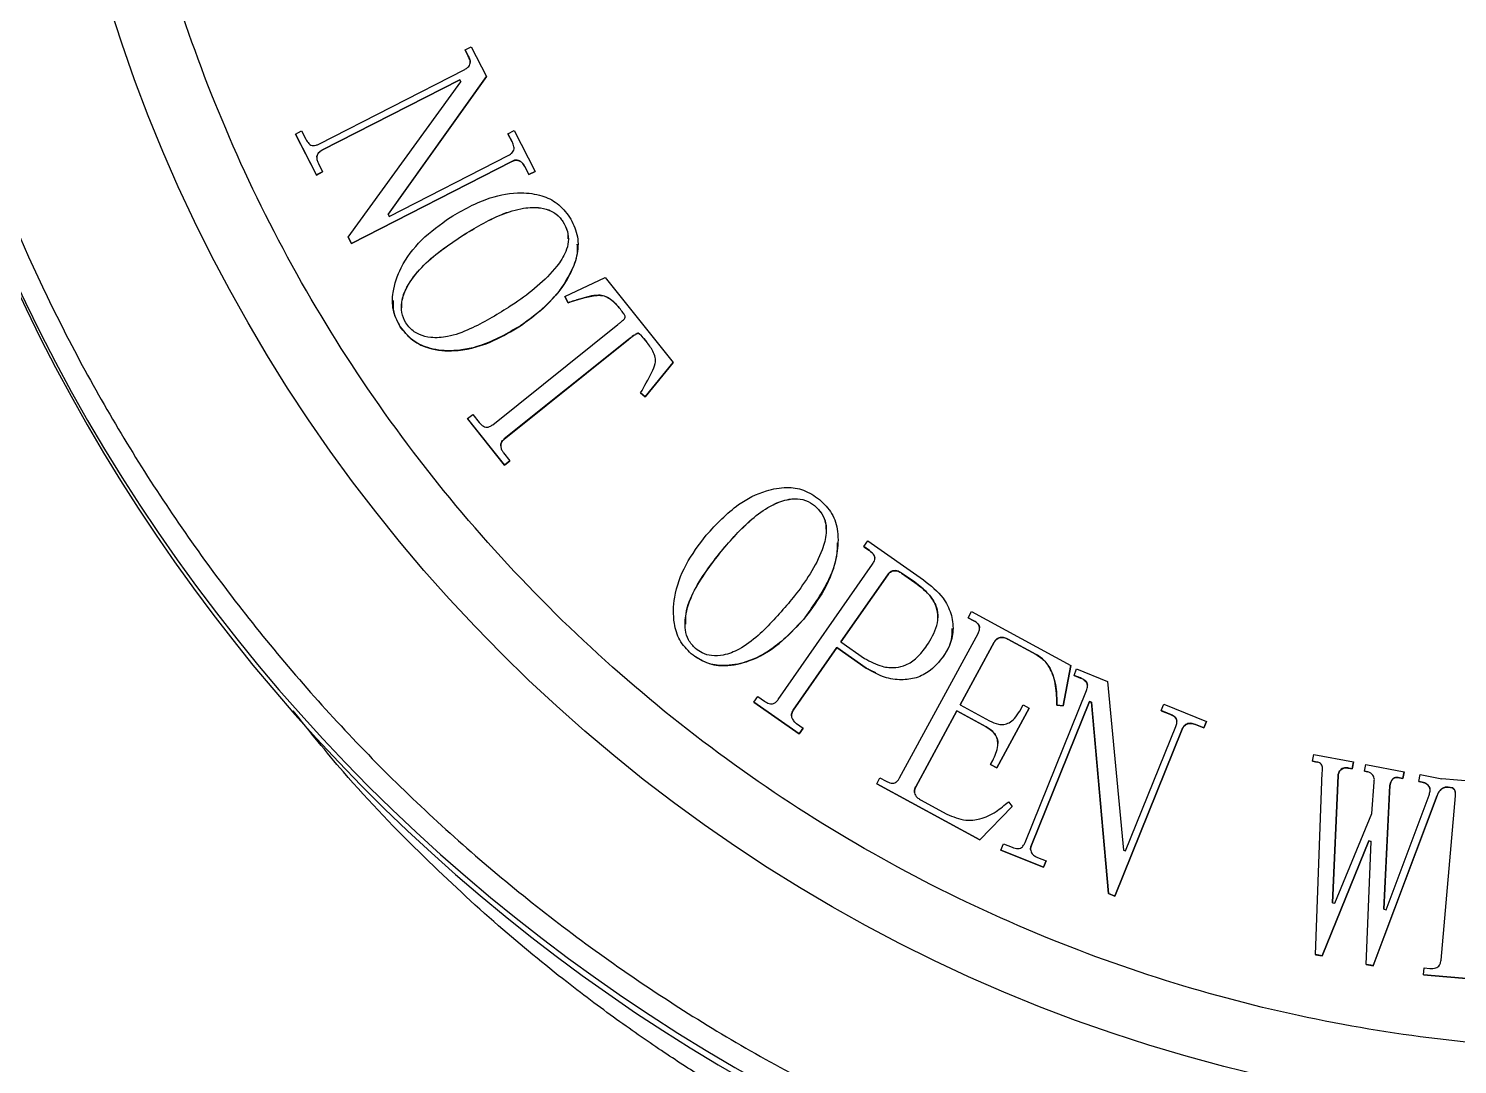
# Model space of a CAD drawing. Header units: millimetres. Extents: x 2180 to 4616, y 795 to 2518.
# Drawn here: x 3681.1 to 3745.8, y 2176.9 to 2223.8 of the extents above; entities that cross this region are included whole.
import ezdxf

# ---------------------------------------------------------------- set-up
doc = ezdxf.new("R2010")
doc.units = ezdxf.units.MM

msp = doc.modelspace()

# ---------------------------------------------------------------- linework, layer by layer
at = {"color": 7, "linetype": 'Continuous', "lineweight": 25}
for p, q in [((3700.866, 2222.848), (3701.144, 2222.99)), ((3701.144, 2222.99), (3701.829, 2221.649)), ((3701.009, 2222.57), (3700.866, 2222.848)), ((3700.866, 2222.848), (3700.866, 2222.846)), ((3700.866, 2222.846), (3701.009, 2222.568)), ((3701.009, 2222.57), (3701.009, 2222.568)), ((3694.24, 2218.583), (3700.851, 2221.965)), ((3701.829, 2221.649), (3697.381, 2215.406)), ((3697.382, 2215.405), (3701.829, 2221.647)), ((3701.829, 2221.649), (3701.829, 2221.647)), ((3700.624, 2221.499), (3694.382, 2218.305)), ((3694.382, 2218.303), (3700.624, 2221.497)), ((3695.58, 2214.368), (3700.672, 2221.407)), ((3700.672, 2221.407), (3700.624, 2221.499)), ((3700.624, 2221.499), (3700.624, 2221.497)), ((3700.624, 2221.497), (3700.671, 2221.406)), ((3693.192, 2219.037), (3693.469, 2219.18)), ((3694.137, 2217.188), (3693.192, 2219.037)), ((3693.192, 2219.037), (3693.192, 2219.035)), ((3693.192, 2219.035), (3694.137, 2217.186)), ((3693.469, 2219.18), (3693.658, 2218.81)), ((3702.806, 2219.057), (3703.083, 2219.199)), ((3702.995, 2218.687), (3702.806, 2219.057)), ((3702.806, 2219.057), (3702.806, 2219.054)), ((3702.806, 2219.054), (3702.995, 2218.685)), ((3703.083, 2219.199), (3704.029, 2217.35)), ((3702.995, 2218.687), (3702.995, 2218.685)), ((3694.382, 2218.305), (3694.382, 2218.303)), ((3702.981, 2217.804), (3695.723, 2214.09)), ((3695.723, 2214.088), (3702.981, 2217.802)), ((3697.43, 2215.314), (3702.839, 2218.082)), ((3702.981, 2217.804), (3702.981, 2217.802)), ((3694.415, 2217.331), (3694.137, 2217.188)), ((3694.137, 2217.186), (3694.415, 2217.328)), ((3694.137, 2217.188), (3694.137, 2217.186)), ((3694.226, 2217.7), (3694.415, 2217.331)), ((3694.415, 2217.331), (3694.415, 2217.328)), ((3703.752, 2217.207), (3703.563, 2217.577)), ((3703.563, 2217.577), (3703.563, 2217.575)), ((3703.563, 2217.575), (3703.752, 2217.205)), ((3704.029, 2217.35), (3703.752, 2217.207)), ((3703.752, 2217.205), (3704.029, 2217.348)), ((3703.752, 2217.207), (3703.752, 2217.205)), ((3704.029, 2217.35), (3704.029, 2217.348)), ((3697.381, 2215.406), (3697.43, 2215.314)), ((3695.723, 2214.09), (3695.58, 2214.368)), ((3695.58, 2214.368), (3695.58, 2214.366)), ((3695.58, 2214.366), (3695.723, 2214.088)), ((3695.723, 2214.09), (3695.723, 2214.088)), ((3705.974, 2214.052), (3705.974, 2214.054)), ((3705.378, 2211.682), (3707.206, 2212.549)), ((3707.206, 2212.549), (3710.285, 2208.706)), ((3697.581, 2211.51), (3697.581, 2211.508)), ((3705.532, 2211.407), (3705.378, 2211.682)), ((3705.378, 2211.682), (3705.378, 2211.68)), ((3705.378, 2211.68), (3705.532, 2211.405)), ((3705.532, 2211.407), (3705.532, 2211.405)), ((3707.896, 2211.108), (3707.896, 2211.106)), ((3702.119, 2205.884), (3707.782, 2210.421)), ((3708.262, 2209.741), (3702.639, 2205.237)), ((3702.639, 2205.235), (3708.262, 2209.738)), ((3708.262, 2209.741), (3708.262, 2209.738)), ((3709.094, 2209.612), (3709.094, 2209.609)), ((3710.285, 2208.706), (3709.007, 2207.152)), ((3709.007, 2207.149), (3710.285, 2208.704)), ((3710.285, 2208.706), (3710.285, 2208.704)), ((3709.007, 2207.152), (3708.805, 2207.321)), ((3708.805, 2207.321), (3708.805, 2207.319)), ((3708.805, 2207.319), (3709.007, 2207.149)), ((3709.007, 2207.152), (3709.007, 2207.149)), ((3700.969, 2206.158), (3701.211, 2206.352)), ((3702.654, 2204.054), (3700.969, 2206.158)), ((3700.969, 2206.158), (3700.969, 2206.155)), ((3700.969, 2206.155), (3702.654, 2204.052)), ((3701.211, 2206.352), (3701.504, 2205.988)), ((3702.639, 2205.237), (3702.639, 2205.235)), ((3702.606, 2204.613), (3702.897, 2204.249)), ((3702.897, 2204.249), (3702.654, 2204.054)), ((3702.654, 2204.052), (3702.897, 2204.246)), ((3702.897, 2204.249), (3702.897, 2204.246)), ((3702.654, 2204.054), (3702.654, 2204.052)), ((3717.74, 2200.531), (3717.74, 2200.533)), ((3718.903, 2200.365), (3719.082, 2200.623)), ((3719.159, 2200.185), (3718.903, 2200.365)), ((3718.903, 2200.365), (3718.903, 2200.362)), ((3718.903, 2200.362), (3719.159, 2200.183)), ((3719.082, 2200.623), (3721.611, 2198.858)), ((3719.159, 2200.185), (3719.159, 2200.183)), ((3715.032, 2193.445), (3719.307, 2199.573)), ((3719.993, 2199.095), (3717.87, 2196.053)), ((3717.871, 2196.053), (3719.993, 2199.093)), ((3719.993, 2199.093), (3719.993, 2199.095)), ((3721.216, 2198.75), (3720.617, 2199.168)), ((3720.617, 2199.166), (3720.617, 2199.168)), ((3720.617, 2199.166), (3721.216, 2198.748)), ((3721.216, 2198.748), (3721.216, 2198.75)), ((3710.299, 2197.481), (3710.299, 2197.479)), ((3723.634, 2197.149), (3723.784, 2197.423)), ((3723.863, 2197.024), (3723.634, 2197.149)), ((3723.634, 2197.149), (3723.634, 2197.147)), ((3723.634, 2197.147), (3723.863, 2197.022)), ((3723.784, 2197.423), (3728.269, 2194.988)), ((3723.863, 2197.024), (3723.863, 2197.022)), ((3720.525, 2189.893), (3724.077, 2196.435)), ((3722.943, 2196.655), (3722.943, 2196.657)), ((3717.691, 2195.795), (3715.718, 2192.967)), ((3715.718, 2192.965), (3717.691, 2195.793)), ((3719.018, 2194.869), (3717.691, 2195.795)), ((3717.691, 2195.795), (3717.691, 2195.793)), ((3717.691, 2195.793), (3719.018, 2194.866)), ((3717.87, 2196.053), (3718.941, 2195.306)), ((3724.809, 2196.038), (3723.27, 2193.2)), ((3723.271, 2193.2), (3724.809, 2196.036)), ((3724.809, 2196.038), (3724.809, 2196.036)), ((3726.699, 2195.485), (3725.418, 2196.18)), ((3725.418, 2196.18), (3725.418, 2196.178)), ((3725.418, 2196.178), (3726.699, 2195.483)), ((3726.699, 2195.485), (3726.699, 2195.483)), ((3719.018, 2194.869), (3719.018, 2194.866)), ((3719.018, 2194.866), (3719.438, 2194.666)), ((3728.269, 2194.988), (3727.926, 2193.16)), ((3727.926, 2193.158), (3728.269, 2194.986)), ((3728.269, 2194.988), (3728.269, 2194.986)), ((3728.419, 2194.537), (3728.536, 2194.826)), ((3728.708, 2194.419), (3728.419, 2194.537)), ((3728.419, 2194.537), (3728.419, 2194.535)), ((3728.419, 2194.535), (3728.708, 2194.417)), ((3728.536, 2194.826), (3729.933, 2194.261)), ((3726.203, 2186.972), (3728.985, 2193.859)), ((3728.708, 2194.419), (3728.708, 2194.417)), ((3729.933, 2194.261), (3730.657, 2186.629)), ((3713.927, 2193.324), (3714.108, 2193.582)), ((3715.984, 2191.887), (3713.927, 2193.324)), ((3713.927, 2193.324), (3713.927, 2193.322)), ((3713.927, 2193.322), (3715.984, 2191.884)), ((3714.108, 2193.582), (3714.406, 2193.372)), ((3723.27, 2193.2), (3724.595, 2192.48)), ((3725.961, 2192.923), (3726.111, 2193.198)), ((3726.111, 2193.198), (3726.385, 2193.05)), ((3729.118, 2193.356), (3726.492, 2186.854)), ((3726.492, 2186.852), (3729.118, 2193.354)), ((3727.926, 2193.16), (3727.646, 2193.193)), ((3727.646, 2193.193), (3727.646, 2193.191)), ((3727.646, 2193.191), (3727.926, 2193.158)), ((3727.926, 2193.16), (3727.926, 2193.158)), ((3729.214, 2193.317), (3729.118, 2193.356)), ((3729.118, 2193.356), (3729.118, 2193.354)), ((3729.118, 2193.354), (3729.214, 2193.315)), ((3729.975, 2184.664), (3729.214, 2193.317)), ((3729.214, 2193.317), (3729.214, 2193.315)), ((3729.214, 2193.315), (3729.975, 2184.662)), ((3732.368, 2192.94), (3732.485, 2193.229)), ((3732.485, 2193.229), (3734.412, 2192.451)), ((3715.718, 2192.967), (3715.718, 2192.965)), ((3723.119, 2192.927), (3721.257, 2189.496)), ((3721.257, 2189.494), (3723.119, 2192.925)), ((3724.445, 2192.206), (3723.119, 2192.927)), ((3723.119, 2192.927), (3723.119, 2192.925)), ((3723.119, 2192.925), (3724.445, 2192.204)), ((3726.385, 2193.05), (3724.919, 2190.351)), ((3724.919, 2190.349), (3726.385, 2193.048)), ((3726.385, 2193.05), (3726.385, 2193.048)), ((3732.753, 2192.786), (3732.368, 2192.94)), ((3732.368, 2192.94), (3732.368, 2192.938)), ((3732.368, 2192.938), (3732.753, 2192.784)), ((3732.753, 2192.786), (3732.753, 2192.784)), ((3715.865, 2192.355), (3716.165, 2192.145)), ((3716.165, 2192.145), (3715.984, 2191.887)), ((3715.984, 2191.884), (3716.165, 2192.143)), ((3715.984, 2191.887), (3715.984, 2191.884)), ((3716.165, 2192.145), (3716.165, 2192.143)), ((3724.445, 2192.206), (3724.445, 2192.204)), ((3733.319, 2192.108), (3730.264, 2184.547)), ((3730.264, 2184.544), (3733.319, 2192.105)), ((3730.754, 2186.591), (3733.031, 2192.225)), ((3733.319, 2192.108), (3733.319, 2192.105)), ((3734.294, 2192.162), (3733.909, 2192.318)), ((3733.909, 2192.318), (3733.909, 2192.315)), ((3733.909, 2192.315), (3734.294, 2192.159)), ((3734.412, 2192.451), (3734.294, 2192.162)), ((3734.294, 2192.159), (3734.412, 2192.448)), ((3734.294, 2192.162), (3734.294, 2192.159)), ((3734.412, 2192.451), (3734.412, 2192.448)), ((3724.645, 2190.5), (3724.745, 2190.683)), ((3739.218, 2190.652), (3739.278, 2190.958)), ((3739.422, 2190.613), (3739.218, 2190.652)), ((3739.218, 2190.652), (3739.218, 2190.65)), ((3739.218, 2190.65), (3739.422, 2190.611)), ((3739.278, 2190.958), (3741.066, 2190.617)), ((3739.422, 2190.613), (3739.422, 2190.611)), ((3741.066, 2190.617), (3741.006, 2190.311)), ((3741.006, 2190.309), (3741.066, 2190.615)), ((3741.066, 2190.617), (3741.066, 2190.615)), ((3724.919, 2190.351), (3724.645, 2190.5)), ((3724.645, 2190.5), (3724.645, 2190.497)), ((3724.645, 2190.497), (3724.919, 2190.349)), ((3724.919, 2190.351), (3724.919, 2190.349)), ((3739.347, 2181.896), (3739.652, 2190.145)), ((3740.366, 2190.01), (3740.112, 2184.239)), ((3740.112, 2184.239), (3740.366, 2190.008)), ((3740.366, 2190.01), (3740.366, 2190.008)), ((3741.006, 2190.311), (3740.852, 2190.34)), ((3740.852, 2190.34), (3740.852, 2190.337)), ((3740.852, 2190.337), (3741.006, 2190.309)), ((3741.006, 2190.311), (3741.006, 2190.309)), ((3741.566, 2190.203), (3741.626, 2190.509)), ((3741.721, 2190.174), (3741.566, 2190.203)), ((3741.566, 2190.203), (3741.566, 2190.201)), ((3741.566, 2190.201), (3741.721, 2190.172)), ((3741.626, 2190.509), (3743.362, 2190.178)), ((3741.721, 2190.174), (3741.721, 2190.172)), ((3743.362, 2190.178), (3743.302, 2189.871)), ((3743.302, 2189.869), (3743.362, 2190.176)), ((3743.362, 2190.178), (3743.362, 2190.176)), ((3744.017, 2189.737), (3744.077, 2190.043)), ((3744.077, 2190.043), (3745.063, 2189.854)), ((3719.49, 2189.625), (3719.638, 2189.9)), ((3724.158, 2187.09), (3719.49, 2189.625)), ((3719.49, 2189.625), (3719.49, 2189.623)), ((3719.49, 2189.623), (3724.158, 2187.088)), ((3719.638, 2189.9), (3719.914, 2189.75)), ((3721.257, 2189.496), (3721.257, 2189.494)), ((3741.89, 2188.29), (3742, 2189.698)), ((3742.715, 2189.561), (3742.439, 2183.952)), ((3742.439, 2183.952), (3742.715, 2189.559)), ((3742.715, 2189.561), (3742.715, 2189.559)), ((3743.302, 2189.871), (3743.15, 2189.902)), ((3743.15, 2189.902), (3743.15, 2189.9)), ((3743.15, 2189.9), (3743.302, 2189.869)), ((3743.302, 2189.871), (3743.302, 2189.869)), ((3744.171, 2189.706), (3744.017, 2189.737)), ((3744.017, 2189.737), (3744.017, 2189.734)), ((3744.017, 2189.734), (3744.171, 2189.704)), ((3744.171, 2189.706), (3744.171, 2189.704)), ((3745.063, 2189.854), (3745.064, 2189.875)), ((3745.064, 2189.875), (3747.249, 2189.684)), ((3745.548, 2189.444), (3745.344, 2189.482)), ((3745.344, 2189.482), (3745.344, 2189.48)), ((3745.344, 2189.48), (3745.548, 2189.442)), ((3745.55, 2189.455), (3745.548, 2189.444)), ((3745.548, 2189.442), (3745.55, 2189.453)), ((3745.548, 2189.442), (3745.548, 2189.444)), ((3745.55, 2189.455), (3745.55, 2189.453)), ((3721.468, 2188.906), (3722.659, 2188.259)), ((3725.448, 2188.818), (3725.627, 2188.602)), ((3744.849, 2189.101), (3741.952, 2181.399)), ((3741.952, 2181.397), (3744.849, 2189.099)), ((3742.541, 2183.932), (3744.483, 2189.118)), ((3744.849, 2189.101), (3744.849, 2189.099)), ((3745.028, 2181.65), (3745.677, 2189.087)), ((3725.627, 2188.602), (3724.158, 2187.09)), ((3724.158, 2187.088), (3725.627, 2188.6)), ((3725.627, 2188.602), (3725.627, 2188.6)), ((3740.214, 2184.22), (3741.89, 2188.29)), ((3724.158, 2187.09), (3724.158, 2187.088)), ((3725.111, 2186.629), (3725.229, 2186.918)), ((3725.229, 2186.918), (3725.614, 2186.762)), ((3726.492, 2186.854), (3726.492, 2186.852)), ((3741.759, 2187.044), (3739.654, 2181.839)), ((3739.654, 2181.836), (3741.759, 2187.041)), ((3741.645, 2181.457), (3741.861, 2187.024)), ((3741.861, 2187.024), (3741.759, 2187.044)), ((3741.759, 2187.044), (3741.759, 2187.041)), ((3741.759, 2187.041), (3741.861, 2187.022)), ((3727.038, 2185.851), (3725.111, 2186.629)), ((3725.111, 2186.629), (3725.111, 2186.627)), ((3725.111, 2186.627), (3727.038, 2185.849)), ((3726.77, 2186.296), (3727.155, 2186.14)), ((3727.155, 2186.14), (3727.038, 2185.851)), ((3727.038, 2185.849), (3727.155, 2186.138)), ((3727.155, 2186.14), (3727.155, 2186.138)), ((3730.657, 2186.629), (3730.754, 2186.591)), ((3727.038, 2185.851), (3727.038, 2185.849)), ((3730.264, 2184.547), (3729.975, 2184.664)), ((3729.975, 2184.664), (3729.975, 2184.662)), ((3729.975, 2184.662), (3730.264, 2184.544)), ((3730.264, 2184.547), (3730.264, 2184.544)), ((3740.112, 2184.239), (3740.214, 2184.22)), ((3742.439, 2183.952), (3742.541, 2183.932)), ((3739.654, 2181.839), (3739.347, 2181.896)), ((3739.347, 2181.896), (3739.347, 2181.894)), ((3739.347, 2181.894), (3739.654, 2181.836)), ((3739.654, 2181.839), (3739.654, 2181.836)), ((3741.952, 2181.399), (3741.645, 2181.457)), ((3741.645, 2181.457), (3741.645, 2181.455)), ((3741.645, 2181.455), (3741.952, 2181.397)), ((3741.952, 2181.399), (3741.952, 2181.397)), ((3744.234, 2180.987), (3744.263, 2181.299)), ((3746.523, 2180.787), (3744.234, 2180.987)), ((3744.234, 2180.987), (3744.234, 2180.985)), ((3744.234, 2180.985), (3746.523, 2180.784)), ((3744.263, 2181.299), (3744.523, 2181.276))]:
    msp.add_line(p, q, dxfattribs=at)
msp.add_circle((3753.07, 2246.081), 71.5, dxfattribs=at)
for centre, start, end in [((3753.07, 2246.079), 190.30617, 259.69396), ((3753.147, 2245.707), 190.52799, 258.6349)]:
    msp.add_arc(centre, 80, start, end, dxfattribs=at)
for points, knots in [([(3821.57, 2246.087), (3821.515, 2243.998), (3821.405, 2239.82), (3820.496, 2233.481), (3819.01, 2227.129), (3816.836, 2220.763), (3814.005, 2214.54), (3810.491, 2208.517), (3806.337, 2202.826), (3801.593, 2197.564), (3796.332, 2192.821), (3790.64, 2188.667), (3784.618, 2185.153), (3778.394, 2182.321), (3772.029, 2180.15), (3765.676, 2178.655), (3759.338, 2177.778), (3753.07, 2177.492), (3746.803, 2177.778), (3740.464, 2178.655), (3734.112, 2180.15), (3727.746, 2182.321), (3721.523, 2185.153), (3715.5, 2188.667), (3709.808, 2192.821), (3704.547, 2197.564), (3699.803, 2202.826), (3695.649, 2208.517), (3692.135, 2214.54), (3689.305, 2220.763), (3687.131, 2227.129), (3685.645, 2233.481), (3684.735, 2239.82), (3684.625, 2243.998), (3684.57, 2246.087)], [0, 0, 0, 0, 0.029124, 0.058248, 0.08912, 0.119994, 0.151902, 0.184313, 0.217069, 0.25, 0.282931, 0.315687, 0.348098, 0.380006, 0.410878, 0.441752, 0.470875, 0.5, 0.529123, 0.558248, 0.58912, 0.619994, 0.651902, 0.684313, 0.717069, 0.75, 0.782931, 0.815687, 0.848098, 0.880006, 0.910878, 0.941752, 0.970875, 1, 1, 1, 1]), ([(3675.345, 2231.947), (3675.871, 2229.451), (3676.933, 2224.414), (3679.472, 2217.037), (3682.741, 2209.795), (3686.804, 2202.816), (3691.616, 2196.213), (3697.108, 2190.119), (3703.202, 2184.627), (3709.805, 2179.815), (3716.784, 2175.753), (3724.026, 2172.483), (3731.403, 2169.944), (3736.44, 2168.882), (3738.937, 2168.356)], [0, 0, 0, 0, 0.079959, 0.161371, 0.244142, 0.328893, 0.414217, 0.5, 0.585778, 0.671102, 0.755858, 0.838624, 0.920039, 1, 1, 1, 1]), ([(3700.851, 2221.965), (3700.901, 2221.995), (3700.982, 2222.042), (3701.065, 2222.145), (3701.098, 2222.248), (3701.089, 2222.397), (3701.042, 2222.499), (3701.009, 2222.57)], [0, 0, 0, 0, 0.239307, 0.388341, 0.538232, 0.677649, 1, 1, 1, 1]), ([(3701.009, 2222.568), (3701.045, 2222.497), (3701.091, 2222.405), (3701.09, 2222.304), (3701.09, 2222.282)], [0, 0, 0, 0, 0.77993, 1, 1, 1, 1]), ([(3693.658, 2218.81), (3693.699, 2218.737), (3693.758, 2218.632), (3693.884, 2218.536), (3693.999, 2218.512), (3694.122, 2218.529), (3694.2, 2218.565), (3694.24, 2218.583)], [0, 0, 0, 0, 0.3461, 0.493467, 0.642693, 0.820568, 1, 1, 1, 1]), ([(3702.839, 2218.082), (3702.889, 2218.111), (3702.97, 2218.159), (3703.053, 2218.261), (3703.086, 2218.364), (3703.077, 2218.514), (3703.029, 2218.616), (3702.995, 2218.687)], [0, 0, 0, 0, 0.239079, 0.388006, 0.537788, 0.677074, 1, 1, 1, 1]), ([(3694.382, 2218.305), (3694.336, 2218.277), (3694.257, 2218.229), (3694.18, 2218.121), (3694.147, 2217.993), (3694.16, 2217.846), (3694.204, 2217.749), (3694.226, 2217.7)], [0, 0, 0, 0, 0.227355, 0.388209, 0.549679, 0.776891, 1, 1, 1, 1]), ([(3694.16, 2217.988), (3694.16, 2218.007), (3694.159, 2218.068), (3694.204, 2218.158), (3694.283, 2218.246), (3694.348, 2218.284), (3694.382, 2218.303)], [0, 0, 0, 0, 0.137853, 0.446763, 0.713681, 1, 1, 1, 1]), ([(3703.563, 2217.577), (3703.529, 2217.635), (3703.47, 2217.736), (3703.341, 2217.825), (3703.222, 2217.865), (3703.098, 2217.856), (3703.022, 2217.822), (3702.981, 2217.804)], [0, 0, 0, 0, 0.282446, 0.488833, 0.649378, 0.810868, 1, 1, 1, 1]), ([(3702.981, 2217.802), (3703.034, 2217.825), (3703.12, 2217.862), (3703.263, 2217.856), (3703.381, 2217.801), (3703.49, 2217.704), (3703.538, 2217.619), (3703.563, 2217.575)], [0, 0, 0, 0, 0.238616, 0.394312, 0.588667, 0.784076, 1, 1, 1, 1]), ([(3700.194, 2215.27), (3700.78, 2215.607), (3701.78, 2216.182), (3703.249, 2216.431), (3704.296, 2216.305), (3705.085, 2215.93), (3705.419, 2215.504), (3705.594, 2215.281)], [0, 0, 0, 0, 0.336368, 0.574645, 0.731944, 0.859761, 1, 1, 1, 1]), ([(3697.925, 2210.321), (3697.8, 2210.568), (3697.556, 2211.054), (3697.579, 2212.01), (3697.967, 2213.133), (3698.868, 2214.325), (3699.743, 2214.949), (3700.194, 2215.27)], [0, 0, 0, 0, 0.136424, 0.268155, 0.464575, 0.724005, 1, 1, 1, 1]), ([(3700.732, 2214.438), (3701.305, 2214.787), (3702.181, 2215.32), (3703.411, 2215.704), (3704.199, 2215.742), (3704.78, 2215.581), (3705.114, 2215.331), (3705.249, 2215.137), (3705.287, 2215.083)], [0, 0, 0, 0, 0.397528, 0.607391, 0.759995, 0.859904, 0.960457, 1, 1, 1, 1]), ([(3700.732, 2214.435), (3701.305, 2214.784), (3702.181, 2215.317), (3703.411, 2215.702), (3704.199, 2215.74), (3704.78, 2215.579), (3705.114, 2215.328), (3705.249, 2215.135), (3705.287, 2215.081)], [0, 0, 0, 0, 0.397528, 0.607391, 0.759995, 0.859904, 0.960457, 1, 1, 1, 1]), ([(3705.594, 2215.281), (3705.727, 2215.026), (3705.995, 2214.512), (3705.982, 2213.561), (3705.527, 2212.415), (3704.639, 2211.27), (3703.764, 2210.644), (3703.369, 2210.361)], [0, 0, 0, 0, 0.143045, 0.287405, 0.460414, 0.756528, 1, 1, 1, 1]), ([(3705.287, 2215.083), (3705.368, 2214.934), (3705.522, 2214.649), (3705.556, 2214.164), (3705.411, 2213.609), (3704.697, 2212.556), (3703.728, 2211.783), (3702.929, 2211.258), (3702.831, 2211.194)], [0, 0, 0, 0, 0.099186, 0.189605, 0.279846, 0.434014, 0.930829, 1, 1, 1, 1]), ([(3705.287, 2215.081), (3705.373, 2214.932), (3705.513, 2214.687), (3705.518, 2214.406), (3705.52, 2214.296)], [0, 0, 0, 0, 0.606286, 1, 1, 1, 1]), ([(3698.187, 2210.49), (3698.111, 2210.644), (3697.963, 2210.941), (3697.987, 2211.521), (3698.259, 2212.248), (3699.13, 2213.352), (3700.087, 2214), (3700.732, 2214.438)], [0, 0, 0, 0, 0.098651, 0.191047, 0.328598, 0.547094, 1, 1, 1, 1]), ([(3698.003, 2211.172), (3697.999, 2211.259), (3697.988, 2211.584), (3698.273, 2212.247), (3699.121, 2213.349), (3700.083, 2213.998), (3700.732, 2214.435)], [0, 0, 0, 0, 0.0593403, 0.219286, 0.4733555, 1, 1, 1, 1]), ([(3703.369, 2210.359), (3703.915, 2210.763), (3704.858, 2211.46), (3705.648, 2212.694), (3705.98, 2213.548), (3705.95, 2213.947), (3705.942, 2214.051)], [0, 0, 0, 0, 0.431051, 0.744676, 0.93349, 1, 1, 1, 1]), ([(3697.607, 2211.509), (3697.605, 2211.334), (3697.6, 2210.911), (3697.805, 2210.537), (3697.925, 2210.319)], [0, 0, 0, 0, 0.415343, 1, 1, 1, 1]), ([(3705.532, 2211.405), (3705.934, 2211.541), (3706.435, 2211.71), (3707.08, 2211.756), (3707.439, 2211.592), (3707.695, 2211.348), (3707.85, 2211.161), (3707.896, 2211.106)], [0, 0, 0, 0, 0.483147, 0.601641, 0.722029, 0.918813, 1, 1, 1, 1]), ([(3707.896, 2211.108), (3707.757, 2211.269), (3707.55, 2211.508), (3707.193, 2211.722), (3706.701, 2211.77), (3706.152, 2211.604), (3705.704, 2211.461), (3705.532, 2211.407)], [0, 0, 0, 0, 0.240793, 0.359777, 0.461711, 0.794413, 1, 1, 1, 1]), ([(3702.831, 2211.194), (3702.262, 2210.843), (3701.387, 2210.306), (3700.181, 2209.852), (3699.385, 2209.793), (3698.787, 2209.933), (3698.401, 2210.19), (3698.242, 2210.413), (3698.187, 2210.49)], [0, 0, 0, 0, 0.386956, 0.593793, 0.740338, 0.842099, 0.944778, 1, 1, 1, 1]), ([(3707.782, 2210.421), (3707.821, 2210.452), (3707.923, 2210.534), (3708.032, 2210.631), (3708.098, 2210.712), (3708.113, 2210.74), (3708.115, 2210.768), (3708.097, 2210.828), (3708.022, 2210.943), (3707.946, 2211.043), (3707.896, 2211.108)], [0, 0, 0, 0, 0.166709, 0.438609, 0.487323, 0.517206, 0.541802, 0.578816, 0.723084, 1, 1, 1, 1]), ([(3703.369, 2210.361), (3702.786, 2210.022), (3701.794, 2209.445), (3700.31, 2209.171), (3699.238, 2209.304), (3698.429, 2209.685), (3698.096, 2210.106), (3697.925, 2210.321)], [0, 0, 0, 0, 0.333528, 0.567546, 0.735799, 0.864912, 1, 1, 1, 1]), ([(3697.925, 2210.319), (3698.129, 2210.071), (3698.514, 2209.603), (3699.47, 2209.239), (3700.716, 2209.185), (3702.099, 2209.598), (3702.972, 2210.122), (3703.369, 2210.359)], [0, 0, 0, 0, 0.157106, 0.296667, 0.493589, 0.770105, 1, 1, 1, 1]), ([(3709.094, 2209.612), (3709.065, 2209.647), (3708.979, 2209.753), (3708.861, 2209.891), (3708.76, 2209.996), (3708.705, 2210.024), (3708.675, 2210.025), (3708.599, 2209.991), (3708.459, 2209.896), (3708.337, 2209.8), (3708.262, 2209.741)], [0, 0, 0, 0, 0.124093, 0.372351, 0.496838, 0.517541, 0.538485, 0.574939, 0.740211, 1, 1, 1, 1]), ([(3708.262, 2209.738), (3708.298, 2209.767), (3708.369, 2209.823), (3708.466, 2209.897), (3708.547, 2209.953), (3708.604, 2209.989), (3708.646, 2210.01), (3708.676, 2210.022), (3708.702, 2210.022), (3708.748, 2210.003), (3708.885, 2209.865), (3709.001, 2209.723), (3709.094, 2209.609)], [0, 0, 0, 0, 0.124075, 0.248161, 0.332872, 0.391478, 0.431352, 0.46131, 0.47999, 0.498634, 0.596811, 1, 1, 1, 1]), ([(3708.805, 2207.321), (3708.979, 2207.629), (3709.224, 2208.062), (3709.466, 2208.579), (3709.494, 2208.893), (3709.375, 2209.233), (3709.205, 2209.462), (3709.094, 2209.612)], [0, 0, 0, 0, 0.417225, 0.587015, 0.664813, 0.781934, 1, 1, 1, 1]), ([(3701.504, 2205.988), (3701.562, 2205.921), (3701.644, 2205.827), (3701.795, 2205.764), (3701.919, 2205.771), (3702.03, 2205.816), (3702.094, 2205.865), (3702.119, 2205.884)], [0, 0, 0, 0, 0.362826, 0.512382, 0.662913, 0.871019, 1, 1, 1, 1]), ([(3702.639, 2205.237), (3702.592, 2205.193), (3702.517, 2205.123), (3702.473, 2204.986), (3702.478, 2204.853), (3702.526, 2204.724), (3702.582, 2204.646), (3702.606, 2204.613)], [0, 0, 0, 0, 0.266956, 0.429529, 0.591357, 0.826533, 1, 1, 1, 1]), ([(3702.48, 2204.934), (3702.479, 2204.942), (3702.473, 2204.99), (3702.501, 2205.074), (3702.56, 2205.166), (3702.613, 2205.212), (3702.639, 2205.235)], [0, 0, 0, 0, 0.0701, 0.409533, 0.711576, 1, 1, 1, 1]), ([(3711.78, 2200.884), (3712.237, 2201.381), (3713.015, 2202.224), (3714.333, 2202.897), (3715.36, 2203.088), (3716.223, 2202.968), (3716.67, 2202.662), (3716.904, 2202.503)], [0, 0, 0, 0, 0.337884, 0.573603, 0.730566, 0.85906, 1, 1, 1, 1]), ([(3712.539, 2200.255), (3712.982, 2200.759), (3713.652, 2201.522), (3714.703, 2202.251), (3715.431, 2202.524), (3716.027, 2202.546), (3716.423, 2202.414), (3716.614, 2202.268), (3716.673, 2202.223)], [0, 0, 0, 0, 0.39949, 0.604579, 0.758371, 0.856867, 0.955984, 1, 1, 1, 1]), ([(3712.539, 2200.252), (3712.982, 2200.757), (3713.652, 2201.52), (3714.703, 2202.249), (3715.431, 2202.522), (3716.027, 2202.544), (3716.423, 2202.412), (3716.614, 2202.266), (3716.673, 2202.221)], [0, 0, 0, 0, 0.39949, 0.604579, 0.758371, 0.856867, 0.955984, 1, 1, 1, 1]), ([(3716.673, 2202.223), (3716.794, 2202.105), (3717.025, 2201.882), (3717.202, 2201.432), (3717.228, 2200.866), (3716.88, 2199.681), (3716.191, 2198.655), (3715.59, 2197.911), (3715.497, 2197.797)], [0, 0, 0, 0, 0.099608, 0.189208, 0.278687, 0.431625, 0.91232, 1, 1, 1, 1]), ([(3716.904, 2202.503), (3717.105, 2202.301), (3717.51, 2201.897), (3717.781, 2201.003), (3717.7, 2199.79), (3717.208, 2198.429), (3716.555, 2197.563), (3716.256, 2197.167)], [0, 0, 0, 0, 0.141994, 0.285364, 0.454307, 0.749816, 1, 1, 1, 1]), ([(3716.673, 2202.221), (3716.793, 2202.103), (3717.023, 2201.879), (3717.195, 2201.469), (3717.196, 2201.208), (3717.197, 2201.098)], [0, 0, 0, 0, 0.391858, 0.744344, 1, 1, 1, 1]), ([(3711.098, 2195.508), (3710.905, 2195.706), (3710.527, 2196.097), (3710.267, 2197.018), (3710.303, 2198.205), (3710.808, 2199.602), (3711.451, 2200.45), (3711.78, 2200.884)], [0, 0, 0, 0, 0.136914, 0.269244, 0.466964, 0.727179, 1, 1, 1, 1]), ([(3711.296, 2195.747), (3711.177, 2195.87), (3710.947, 2196.111), (3710.797, 2196.681), (3710.846, 2197.471), (3711.36, 2198.771), (3712.068, 2199.662), (3712.539, 2200.255)], [0, 0, 0, 0, 0.0990027, 0.1927602, 0.3351777, 0.5578285, 1, 1, 1, 1]), ([(3710.849, 2196.853), (3710.848, 2197.011), (3710.847, 2197.55), (3711.382, 2198.768), (3712.077, 2199.659), (3712.539, 2200.252)], [0, 0, 0, 0, 0.121806, 0.415916, 1, 1, 1, 1]), ([(3716.256, 2197.164), (3716.643, 2197.712), (3717.312, 2198.659), (3717.739, 2199.878), (3717.717, 2200.45), (3717.714, 2200.53)], [0, 0, 0, 0, 0.540379, 0.935169, 1, 1, 1, 1]), ([(3719.307, 2199.573), (3719.338, 2199.623), (3719.388, 2199.704), (3719.411, 2199.835), (3719.389, 2199.949), (3719.306, 2200.075), (3719.215, 2200.143), (3719.159, 2200.185)], [0, 0, 0, 0, 0.242147, 0.388856, 0.536837, 0.710317, 1, 1, 1, 1]), ([(3719.159, 2200.183), (3719.23, 2200.128), (3719.329, 2200.052), (3719.4, 2199.918), (3719.399, 2199.862), (3719.399, 2199.842)], [0, 0, 0, 0, 0.613941, 0.8617155, 1, 1, 1, 1]), ([(3720.617, 2199.168), (3720.547, 2199.209), (3720.439, 2199.272), (3720.27, 2199.283), (3720.146, 2199.249), (3720.056, 2199.175), (3720.013, 2199.12), (3719.993, 2199.095)], [0, 0, 0, 0, 0.336259, 0.518412, 0.701425, 0.865829, 1, 1, 1, 1]), ([(3719.993, 2199.093), (3720.028, 2199.137), (3720.087, 2199.211), (3720.208, 2199.268), (3720.326, 2199.281), (3720.47, 2199.255), (3720.562, 2199.2), (3720.617, 2199.166)], [0, 0, 0, 0, 0.234766, 0.393258, 0.551032, 0.728919, 1, 1, 1, 1]), ([(3721.765, 2195.884), (3721.944, 2196.175), (3722.21, 2196.607), (3722.29, 2197.283), (3722.152, 2197.809), (3721.78, 2198.321), (3721.417, 2198.597), (3721.216, 2198.75)], [0, 0, 0, 0, 0.300507, 0.4469011, 0.5941839, 0.7750715, 1, 1, 1, 1]), ([(3721.216, 2198.748), (3721.483, 2198.54), (3721.882, 2198.229), (3722.227, 2197.637), (3722.249, 2197.305), (3722.259, 2197.141)], [0, 0, 0, 0, 0.505642, 0.75535, 1, 1, 1, 1]), ([(3721.611, 2198.858), (3721.932, 2198.604), (3722.456, 2198.19), (3722.886, 2197.354), (3722.987, 2196.581), (3722.831, 2195.909), (3722.612, 2195.556), (3722.526, 2195.418)], [0, 0, 0, 0, 0.303232, 0.495993, 0.689194, 0.877678, 1, 1, 1, 1]), ([(3715.497, 2197.797), (3715.058, 2197.292), (3714.387, 2196.521), (3713.372, 2195.73), (3712.631, 2195.438), (3712.046, 2195.399), (3711.609, 2195.519), (3711.392, 2195.677), (3711.296, 2195.747)], [0, 0, 0, 0, 0.388784, 0.594507, 0.742724, 0.84452, 0.93111, 1, 1, 1, 1]), ([(3716.256, 2197.167), (3715.801, 2196.668), (3715.033, 2195.828), (3713.704, 2195.127), (3712.651, 2194.936), (3711.765, 2195.054), (3711.324, 2195.354), (3711.098, 2195.508)], [0, 0, 0, 0, 0.335274, 0.565807, 0.736276, 0.864906, 1, 1, 1, 1]), ([(3711.297, 2195.399), (3711.497, 2195.271), (3711.936, 2194.989), (3712.869, 2194.947), (3714.042, 2195.243), (3715.245, 2196.036), (3715.929, 2196.799), (3716.256, 2197.164)], [0, 0, 0, 0, 0.121771, 0.267676, 0.467636, 0.745049, 1, 1, 1, 1]), ([(3724.077, 2196.435), (3724.103, 2196.488), (3724.145, 2196.574), (3724.15, 2196.706), (3724.118, 2196.817), (3724.021, 2196.933), (3723.924, 2196.989), (3723.863, 2197.024)], [0, 0, 0, 0, 0.244604, 0.390165, 0.536734, 0.711366, 1, 1, 1, 1]), ([(3723.863, 2197.022), (3723.936, 2196.979), (3724.041, 2196.918), (3724.132, 2196.789), (3724.14, 2196.72), (3724.144, 2196.687)], [0, 0, 0, 0, 0.550155, 0.788318, 1, 1, 1, 1]), ([(3722.526, 2195.415), (3722.674, 2195.653), (3722.914, 2196.038), (3722.907, 2196.485), (3722.904, 2196.657)], [0, 0, 0, 0, 0.616838, 1, 1, 1, 1]), ([(3718.941, 2195.306), (3719.201, 2195.163), (3719.642, 2194.92), (3720.309, 2194.866), (3720.857, 2194.994), (3721.352, 2195.345), (3721.618, 2195.692), (3721.765, 2195.884)], [0, 0, 0, 0, 0.269335, 0.456647, 0.599702, 0.778351, 1, 1, 1, 1]), ([(3725.418, 2196.18), (3725.354, 2196.21), (3725.247, 2196.259), (3725.093, 2196.259), (3724.977, 2196.226), (3724.879, 2196.151), (3724.834, 2196.079), (3724.809, 2196.038)], [0, 0, 0, 0, 0.2946797, 0.4891513, 0.6427246, 0.79668, 1, 1, 1, 1]), ([(3724.809, 2196.036), (3724.843, 2196.089), (3724.899, 2196.174), (3725.032, 2196.248), (3725.175, 2196.263), (3725.31, 2196.233), (3725.389, 2196.193), (3725.418, 2196.178)], [0, 0, 0, 0, 0.264438, 0.424852, 0.624763, 0.864134, 1, 1, 1, 1]), ([(3722.526, 2195.418), (3722.31, 2195.153), (3721.949, 2194.711), (3721.209, 2194.369), (3720.486, 2194.313), (3719.718, 2194.449), (3719.254, 2194.727), (3719.018, 2194.869)], [0, 0, 0, 0, 0.253557, 0.424716, 0.595645, 0.794239, 1, 1, 1, 1]), ([(3727.646, 2193.193), (3727.639, 2193.482), (3727.625, 2194.065), (3727.402, 2194.824), (3727.026, 2195.287), (3726.781, 2195.436), (3726.699, 2195.485)], [0, 0, 0, 0, 0.333446, 0.670522, 0.890051, 1, 1, 1, 1]), ([(3726.699, 2195.483), (3726.84, 2195.389), (3727.149, 2195.185), (3727.495, 2194.588), (3727.634, 2193.893), (3727.643, 2193.391), (3727.646, 2193.191)], [0, 0, 0, 0, 0.193125, 0.422079, 0.769445, 1, 1, 1, 1]), ([(3728.985, 2193.859), (3729.005, 2193.92), (3729.036, 2194.013), (3729.028, 2194.146), (3728.984, 2194.238), (3728.879, 2194.34), (3728.779, 2194.386), (3728.708, 2194.419)], [0, 0, 0, 0, 0.263647, 0.403144, 0.543417, 0.677144, 1, 1, 1, 1]), ([(3728.708, 2194.417), (3728.789, 2194.38), (3728.904, 2194.327), (3729.008, 2194.201), (3729.022, 2194.131), (3729.029, 2194.097)], [0, 0, 0, 0, 0.5591696, 0.7832763, 1, 1, 1, 1]), ([(3714.406, 2193.372), (3714.478, 2193.327), (3714.577, 2193.264), (3714.726, 2193.236), (3714.834, 2193.261), (3714.944, 2193.329), (3715.002, 2193.405), (3715.032, 2193.445)], [0, 0, 0, 0, 0.3451215, 0.47825, 0.6125433, 0.7923859, 1, 1, 1, 1]), ([(3713.148, 2175.396), (3712.726, 2175.65), (3711.883, 2176.159), (3710.35, 2177.143), (3708.98, 2178.071), (3707.871, 2178.852), (3706.696, 2179.713), (3704.887, 2181.094), (3702.302, 2183.215), (3698.871, 2186.398), (3695.704, 2189.659), (3693.836, 2191.998), (3693.09, 2192.931)], [0, 0, 0, 0, 0.109984, 0.219759, 0.27493, 0.330421, 0.386353, 0.442844, 0.579253, 0.726129, 0.890731, 1, 1, 1, 1]), ([(3715.635, 2192.7), (3715.634, 2192.706), (3715.624, 2192.758), (3715.651, 2192.855), (3715.697, 2192.929), (3715.718, 2192.965)], [0, 0, 0, 0, 0.072005, 0.554723, 1, 1, 1, 1]), ([(3715.718, 2192.967), (3715.69, 2192.918), (3715.642, 2192.835), (3715.624, 2192.7), (3715.664, 2192.568), (3715.745, 2192.446), (3715.829, 2192.382), (3715.865, 2192.355)], [0, 0, 0, 0, 0.2392653, 0.3980718, 0.5583573, 0.8110269, 1, 1, 1, 1]), ([(3724.595, 2192.48), (3724.728, 2192.418), (3724.936, 2192.32), (3725.251, 2192.3), (3725.509, 2192.39), (3725.765, 2192.597), (3725.89, 2192.805), (3725.961, 2192.923)], [0, 0, 0, 0, 0.265228, 0.413113, 0.562281, 0.751044, 1, 1, 1, 1]), ([(3733.031, 2192.225), (3733.051, 2192.286), (3733.082, 2192.379), (3733.073, 2192.512), (3733.029, 2192.604), (3732.925, 2192.706), (3732.824, 2192.753), (3732.753, 2192.786)], [0, 0, 0, 0, 0.263647, 0.403144, 0.543417, 0.677144, 1, 1, 1, 1]), ([(3732.753, 2192.784), (3732.835, 2192.746), (3732.949, 2192.694), (3733.053, 2192.567), (3733.067, 2192.498), (3733.074, 2192.464)], [0, 0, 0, 0, 0.55917, 0.783276, 1, 1, 1, 1]), ([(3724.745, 2190.683), (3724.846, 2190.902), (3724.986, 2191.205), (3724.967, 2191.632), (3724.847, 2191.896), (3724.653, 2192.083), (3724.506, 2192.17), (3724.445, 2192.206)], [0, 0, 0, 0, 0.4002553, 0.5540467, 0.7092134, 0.880119, 1, 1, 1, 1]), ([(3724.445, 2192.204), (3724.564, 2192.13), (3724.756, 2192.01), (3724.923, 2191.747), (3724.98, 2191.556), (3724.965, 2191.45), (3724.962, 2191.428)], [0, 0, 0, 0, 0.419661, 0.676448, 0.934087, 1, 1, 1, 1]), ([(3733.909, 2192.318), (3733.843, 2192.34), (3733.732, 2192.377), (3733.578, 2192.361), (3733.467, 2192.313), (3733.377, 2192.228), (3733.341, 2192.151), (3733.319, 2192.108)], [0, 0, 0, 0, 0.292493, 0.488495, 0.642099, 0.795375, 1, 1, 1, 1]), ([(3733.319, 2192.105), (3733.35, 2192.165), (3733.397, 2192.258), (3733.516, 2192.338), (3733.639, 2192.368), (3733.775, 2192.364), (3733.866, 2192.331), (3733.909, 2192.315)], [0, 0, 0, 0, 0.277567, 0.434289, 0.591034, 0.809151, 1, 1, 1, 1]), ([(3739.652, 2190.145), (3739.663, 2190.226), (3739.68, 2190.34), (3739.632, 2190.478), (3739.574, 2190.551), (3739.499, 2190.594), (3739.447, 2190.607), (3739.422, 2190.613)], [0, 0, 0, 0, 0.409045, 0.568709, 0.729731, 0.871998, 1, 1, 1, 1]), ([(3740.852, 2190.34), (3740.787, 2190.347), (3740.687, 2190.359), (3740.555, 2190.321), (3740.468, 2190.254), (3740.4, 2190.147), (3740.379, 2190.061), (3740.366, 2190.01)], [0, 0, 0, 0, 0.286948, 0.445283, 0.603611, 0.766841, 1, 1, 1, 1]), ([(3740.366, 2190.008), (3740.38, 2190.064), (3740.404, 2190.156), (3740.482, 2190.267), (3740.577, 2190.33), (3740.706, 2190.356), (3740.797, 2190.344), (3740.852, 2190.337)], [0, 0, 0, 0, 0.255208, 0.42331, 0.591938, 0.753059, 1, 1, 1, 1]), ([(3742, 2189.698), (3742.007, 2189.755), (3742.019, 2189.853), (3741.962, 2190), (3741.864, 2190.116), (3741.765, 2190.156), (3741.721, 2190.174)], [0, 0, 0, 0, 0.280717, 0.477013, 0.764436, 1, 1, 1, 1]), ([(3743.15, 2189.902), (3743.103, 2189.909), (3743.027, 2189.921), (3742.92, 2189.901), (3742.843, 2189.854), (3742.771, 2189.759), (3742.735, 2189.657), (3742.719, 2189.58), (3742.715, 2189.561)], [0, 0, 0, 0, 0.219728, 0.360437, 0.501962, 0.629609, 0.910972, 1, 1, 1, 1]), ([(3742.715, 2189.559), (3742.734, 2189.64), (3742.761, 2189.751), (3742.854, 2189.862), (3742.935, 2189.904), (3743.037, 2189.918), (3743.107, 2189.907), (3743.15, 2189.9)], [0, 0, 0, 0, 0.38172, 0.524456, 0.668024, 0.797539, 1, 1, 1, 1]), ([(3719.914, 2189.75), (3719.991, 2189.713), (3720.1, 2189.659), (3720.261, 2189.654), (3720.37, 2189.701), (3720.461, 2189.785), (3720.504, 2189.857), (3720.525, 2189.893)], [0, 0, 0, 0, 0.350066, 0.499422, 0.650662, 0.830252, 1, 1, 1, 1]), ([(3721.204, 2189.242), (3721.201, 2189.254), (3721.189, 2189.305), (3721.211, 2189.394), (3721.242, 2189.462), (3721.257, 2189.494)], [0, 0, 0, 0, 0.142052, 0.594886, 1, 1, 1, 1]), ([(3721.257, 2189.496), (3721.233, 2189.445), (3721.194, 2189.358), (3721.197, 2189.221), (3721.239, 2189.107), (3721.33, 2188.996), (3721.417, 2188.94), (3721.468, 2188.906)], [0, 0, 0, 0, 0.233621, 0.399553, 0.564983, 0.740199, 1, 1, 1, 1]), ([(3744.483, 2189.118), (3744.503, 2189.176), (3744.536, 2189.271), (3744.529, 2189.412), (3744.482, 2189.518), (3744.401, 2189.608), (3744.295, 2189.675), (3744.212, 2189.696), (3744.171, 2189.706)], [0, 0, 0, 0, 0.234067, 0.380912, 0.528267, 0.670545, 0.840377, 1, 1, 1, 1]), ([(3744.171, 2189.704), (3744.24, 2189.684), (3744.353, 2189.651), (3744.467, 2189.537), (3744.521, 2189.446), (3744.523, 2189.388), (3744.524, 2189.375)], [0, 0, 0, 0, 0.411268, 0.667218, 0.924779, 1, 1, 1, 1]), ([(3744.849, 2189.099), (3744.883, 2189.175), (3744.939, 2189.299), (3745.082, 2189.424), (3745.216, 2189.484), (3745.307, 2189.481), (3745.344, 2189.48)], [0, 0, 0, 0, 0.365295, 0.600157, 0.833953, 1, 1, 1, 1]), ([(3745.344, 2189.482), (3745.288, 2189.481), (3745.181, 2189.479), (3745.035, 2189.395), (3744.923, 2189.266), (3744.874, 2189.157), (3744.849, 2189.101)], [0, 0, 0, 0, 0.2469872, 0.468153, 0.7284619, 1, 1, 1, 1]), ([(3745.677, 2189.087), (3745.679, 2189.132), (3745.684, 2189.223), (3745.649, 2189.343), (3745.596, 2189.419), (3745.56, 2189.447), (3745.55, 2189.455)], [0, 0, 0, 0, 0.330301, 0.665596, 0.906266, 1, 1, 1, 1]), ([(3745.55, 2189.453), (3745.575, 2189.431), (3745.628, 2189.381), (3745.67, 2189.289), (3745.671, 2189.227), (3745.672, 2189.205)], [0, 0, 0, 0, 0.343672, 0.771515, 1, 1, 1, 1]), ([(3722.659, 2188.259), (3722.943, 2188.14), (3723.427, 2187.936), (3724.227, 2188.016), (3724.887, 2188.33), (3725.268, 2188.661), (3725.448, 2188.818)], [0, 0, 0, 0, 0.296463, 0.506276, 0.766316, 1, 1, 1, 1]), ([(3725.614, 2186.762), (3725.704, 2186.729), (3725.829, 2186.683), (3725.996, 2186.716), (3726.101, 2186.791), (3726.166, 2186.884), (3726.195, 2186.953), (3726.203, 2186.972)], [0, 0, 0, 0, 0.388994, 0.538184, 0.687796, 0.914813, 1, 1, 1, 1]), ([(3726.492, 2186.854), (3726.472, 2186.79), (3726.441, 2186.69), (3726.47, 2186.551), (3726.54, 2186.442), (3726.643, 2186.353), (3726.732, 2186.313), (3726.77, 2186.296)], [0, 0, 0, 0, 0.2808974, 0.4343636, 0.5874099, 0.8242139, 1, 1, 1, 1]), ([(3726.46, 2186.62), (3726.457, 2186.648), (3726.448, 2186.727), (3726.475, 2186.803), (3726.492, 2186.852)], [0, 0, 0, 0, 0.3514921, 1, 1, 1, 1]), ([(3744.523, 2181.276), (3744.616, 2181.271), (3744.745, 2181.263), (3744.894, 2181.337), (3744.97, 2181.427), (3745.013, 2181.536), (3745.023, 2181.614), (3745.028, 2181.65)], [0, 0, 0, 0, 0.3758207, 0.5238074, 0.6720575, 0.8532035, 1, 1, 1, 1])]:
    msp.add_open_spline(points, degree=3, knots=knots, dxfattribs=at)

doc.saveas('drawing.dxf')
